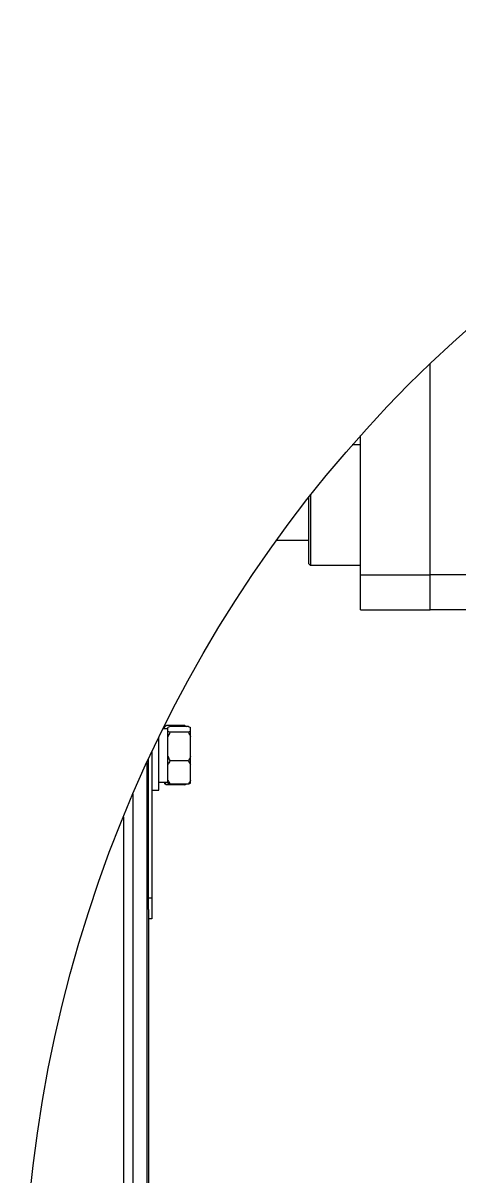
# Model space of a CAD drawing. Extents: x 59521 to 184406, y -1257 to 56672.
# Drawn here: x 80362.7 to 80425.5, y 14144.8 to 14310.5 of the extents above; entities that cross this region are included whole.
import ezdxf

# ---------------------------------------------------------------- set-up
doc = ezdxf.new("R2010")
doc.units = 0
doc.header["$MEASUREMENT"] = 0
doc.layers.get('0').update_dxf_attribs({"linetype": 'CONTINUOUS'})
for name, color, linetype in [('2301-12149_0', 7, 'CONTINUOUS'), ('2401-00454-M5-10HWMC_0', 7, 'CONTINUOUS'), ('2401-00532-M10-35HWMC_XZW_0', 7, 'CONTINUOUS'), ('2403-00037_S-M10-1_0', 7, 'CONTINUOUS'), ('4209-00110-136C_0', 7, 'CONTINUOUS'), ('4215-12634_1_0', 7, 'CONTINUOUS'), ('4215-12638_1_0', 7, 'CONTINUOUS'), ('4217-19512_0', 7, 'CONTINUOUS'), ('4217-19660_0', 7, 'CONTINUOUS')]:
    doc.layers.add(name, color=color, linetype=linetype)

# ---------------------------------------------------------------- blocks, each defined once
blk = doc.blocks.new('A$C2059127E')
at = {"color": 87}
blk.add_ellipse((1420.13, 304.92), major_axis=(0, 188.03), ratio=0.950994, dxfattribs=at)
at = {"layer": '2301-12149_0', "color": 87, "linetype": 'Continuous'}
for p, q in [((1259.85, 388.28), (1259.85, 364.3)), ((1259.35, 365.66), (1259.35, 387.2)), ((1259.85, 367.3), (1259.35, 367.3)), ((1259.85, 364.3), (1259.35, 364.3))]:
    blk.add_line(p, q, dxfattribs=at)
at = {"layer": '2401-00454-M5-10HWMC_0', "color": 87, "linetype": 'Continuous'}
for p, q in [((1261.48, 391.65), (1262.15, 391.65)), ((1261.65, 391.65), (1261.65, 391.86)), ((1264.6, 392.06), (1261.95, 392.06)), ((1262.15, 383.8), (1262.15, 391.8)), ((1265.1, 391.93), (1262.45, 391.93)), ((1265.1, 391.11), (1262.45, 391.11)), ((1265.4, 383.8), (1265.4, 391.8)), ((1260.85, 382.8), (1260.85, 390.37)), ((1265.1, 386.98), (1262.45, 386.98)), ((1259.85, 382.8), (1260.85, 382.8)), ((1260.85, 383.95), (1262.15, 383.95)), ((1261.65, 383.95), (1261.65, 383.74)), ((1264.6, 383.54), (1261.95, 383.54)), ((1265.1, 383.67), (1262.45, 383.67))]:
    blk.add_line(p, q, dxfattribs=at)
blk.add_arc((1260.68, 386.41), 4.86, 323.8193, 325.6472, dxfattribs=at)
for points, knots in [([(1261.95, 392.06), (1261.92, 392.04), (1261.82, 391.98), (1261.72, 391.92), (1261.65, 391.86)], [0, 0, 0, 0, 0.264797, 1, 1, 1, 1]), ([(1262.45, 391.93), (1262.42, 391.92), (1262.32, 391.88), (1262.22, 391.84), (1262.15, 391.8)], [0, 0, 0, 0, 0.268805, 1, 1, 1, 1]), ([(1262.15, 391.24), (1262.17, 391.23), (1262.27, 391.18), (1262.37, 391.14), (1262.45, 391.11)], [0, 0, 0, 0, 0.230136, 1, 1, 1, 1]), ([(1265.1, 391.93), (1265.13, 391.92), (1265.23, 391.88), (1265.33, 391.84), (1265.4, 391.8)], [0, 0, 0, 0, 0.268805, 1, 1, 1, 1]), ([(1265.4, 391.24), (1265.38, 391.23), (1265.28, 391.18), (1265.18, 391.14), (1265.1, 391.11)], [0, 0, 0, 0, 0.230136, 1, 1, 1, 1]), ([(1261.95, 383.54), (1261.92, 383.56), (1261.82, 383.62), (1261.72, 383.68), (1261.65, 383.74)], [0, 0, 0, 0, 0.264797, 1, 1, 1, 1]), ([(1262.45, 383.67), (1262.42, 383.68), (1262.32, 383.72), (1262.22, 383.76), (1262.15, 383.8)], [0, 0, 0, 0, 0.268805, 1, 1, 1, 1]), ([(1265.1, 383.67), (1265.13, 383.68), (1265.23, 383.72), (1265.33, 383.76), (1265.4, 383.8)], [0, 0, 0, 0, 0.268805, 1, 1, 1, 1])]:
    blk.add_open_spline(points, degree=3, knots=knots, dxfattribs=at)
for points in [[(1262.45, 391.11), (1262.34, 390.9), (1262.24, 390.68), (1262.15, 390.46)], [(1264.6, 392.06), (1264.67, 392.02), (1264.74, 391.98), (1264.8, 391.93)], [(1265.1, 391.11), (1265.21, 390.9), (1265.31, 390.68), (1265.4, 390.46)], [(1262.15, 387.63), (1262.24, 387.4), (1262.34, 387.19), (1262.45, 386.98)], [(1262.45, 386.98), (1262.34, 386.81), (1262.24, 386.64), (1262.15, 386.46)], [(1265.4, 387.63), (1265.31, 387.4), (1265.21, 387.19), (1265.1, 386.98)], [(1265.1, 386.98), (1265.21, 386.81), (1265.31, 386.64), (1265.4, 386.46)], [(1261.68, 383.95), (1261.76, 383.81), (1261.85, 383.67), (1261.95, 383.54)], [(1262.15, 384.19), (1262.24, 384.01), (1262.34, 383.83), (1262.45, 383.67)], [(1264.6, 383.54), (1264.67, 383.58), (1264.74, 383.62), (1264.8, 383.67)], [(1265.4, 384.19), (1265.31, 384.01), (1265.21, 383.83), (1265.1, 383.67)]]:
    blk.add_open_spline(points, degree=3, dxfattribs=at)
at = {"layer": '2401-00532-M10-35HWMC_XZW_0', "color": 87, "linetype": 'Continuous'}
blk.add_line((1277.77, 418.7), (1282.37, 418.7), dxfattribs=at)
at = {"layer": '2403-00037_S-M10-1_0', "color": 87, "linetype": 'Continuous'}
for p, q in [((1289.85, 432.38), (1288.67, 432.38)), ((1282.37, 424.79), (1282.37, 415.33)), ((1282.67, 425.17), (1282.67, 415.03)), ((1282.37, 415.33), (1282.67, 415.03)), ((1289.85, 415.03), (1282.67, 415.03))]:
    blk.add_line(p, q, dxfattribs=at)
at = {"layer": '4209-00110-136C_0', "color": 87, "linetype": 'Continuous'}
for p, q in [((1259.15, 223.07), (1259.15, 386.77)), ((1257.15, 227.57), (1257.15, 382.27))]:
    blk.add_line(p, q, dxfattribs=at)
at = {"layer": '4215-12634_1_0', "color": 87, "linetype": 'Continuous'}
blk.add_line((1259.35, 365.66), (1259.35, 222.64), dxfattribs=at)
at = {"layer": '4215-12638_1_0', "color": 87, "linetype": 'Continuous'}
blk.add_line((1255.75, 378.92), (1255.75, 230.92), dxfattribs=at)
at = {"layer": '4217-19512_0', "color": 87, "linetype": 'Continuous'}
for p, q in [((1299.85, 408.7), (1299.85, 444.05)), ((1305.85, 413.7), (1299.85, 413.7)), ((1305.85, 408.7), (1299.85, 408.7))]:
    blk.add_line(p, q, dxfattribs=at)
at = {"layer": '4217-19660_0', "color": 87, "linetype": 'Continuous'}
for p, q in [((1299.85, 408.7), (1299.85, 444.05)), ((1289.85, 408.7), (1289.85, 433.71)), ((1289.85, 413.7), (1299.85, 413.7)), ((1289.85, 408.7), (1299.85, 408.7))]:
    blk.add_line(p, q, dxfattribs=at)

msp = doc.modelspace()

# ---------------------------------------------------------------- block references
at = {"color": 3}
msp.add_blockref('A$C2059127E', (79121.361, 13817.528), dxfattribs=at)

doc.saveas('drawing.dxf')
